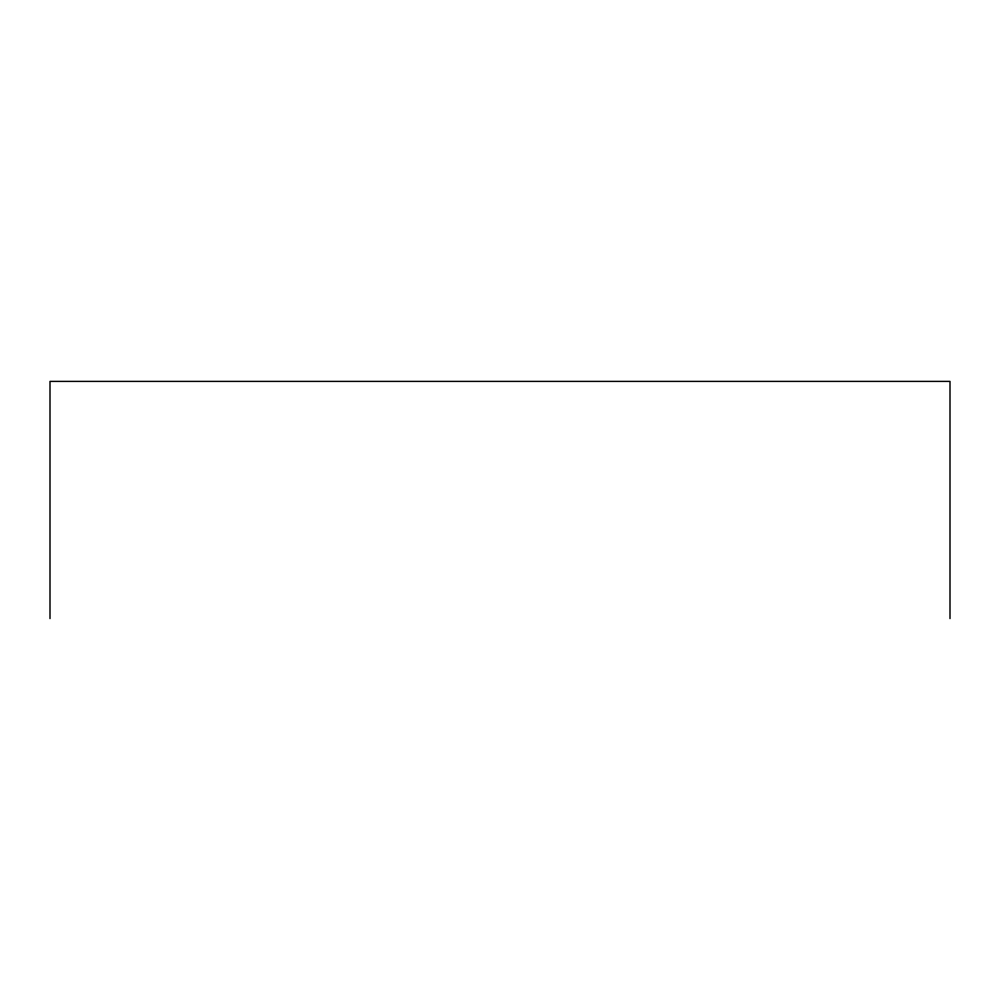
<?xml version="1.0" encoding="UTF-8"?>
<svg xmlns="http://www.w3.org/2000/svg" width="1000" height="1000" viewBox="0 0 1000 1000"><rect width="100%" height="100%" fill="white"/><g stroke="black" fill="none" stroke-linecap="round" stroke-linejoin="round"><path stroke-width="1.5" d="M950 618.6L950 381.4L50 381.4L50 618.6"/></g></svg>
